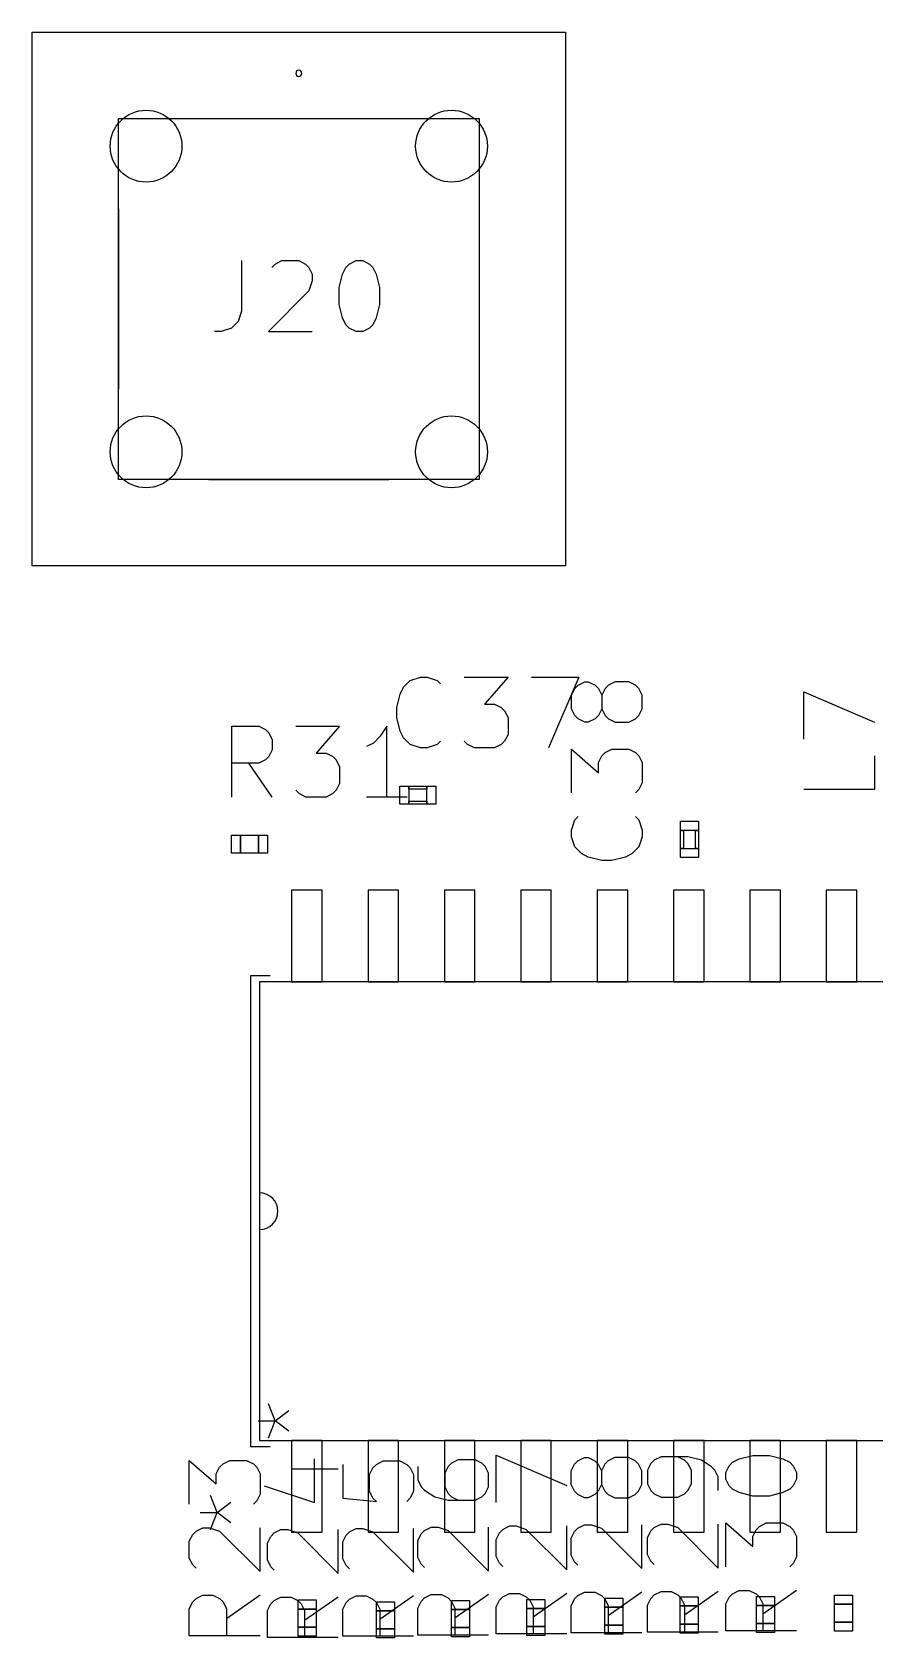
# Model space of a CAD drawing. Header units: millimetres. Extents: x -1 to 260, y -75 to 300.
# Drawn here: x 47.56 to 61.58, y 200.8 to 227.48 of the extents above; entities that cross this region are included whole.
import ezdxf

# ---------------------------------------------------------------- set-up
doc = ezdxf.new("R2010")
doc.units = ezdxf.units.MM
for name, color, linetype, true_color in [('Edge.Cuts', 254, 'CONTINUOUS', 0xd0d2cd), ('F.Fab', 9, 'CONTINUOUS', 0xafafaf), ('F.Silkscreen', 41, 'CONTINUOUS', 0xf2eda1)]:
    doc.layers.add(name, color=color, linetype=linetype, true_color=true_color)

msp = doc.modelspace()

# ---------------------------------------------------------------- linework, layer by layer
at = {"layer": 'Edge.Cuts'}
for centre in [(49.46, 225.59), (54.54, 225.59), (49.46, 220.51), (54.54, 220.51)]:
    msp.add_circle(centre, 0.5969, dxfattribs=at)
at = {"layer": 'F.Fab', "linetype": 'CONTINUOUS'}
for p, q in [((47.565, 227.485), (56.435, 227.485)), ((47.565, 218.615), (47.565, 227.485)), ((56.435, 227.485), (56.435, 218.615)), ((49.003, 226.047), (54.997, 226.047)), ((49.003, 220.053), (49.003, 226.047)), ((54.997, 226.047), (54.997, 220.053)), ((54.997, 220.053), (49.003, 220.053)), ((56.435, 218.615), (47.565, 218.615)), ((53.68, 214.655), (53.68, 214.955)), ((53.68, 214.955), (53.83, 214.955)), ((53.83, 214.955), (53.83, 214.655)), ((53.83, 214.905), (53.83, 214.955)), ((53.83, 214.955), (54.13, 214.955)), ((54.13, 214.905), (53.83, 214.905)), ((54.13, 214.955), (54.13, 214.905)), ((54.13, 214.655), (54.13, 214.955)), ((54.13, 214.955), (54.28, 214.955)), ((54.28, 214.955), (54.28, 214.655)), ((53.83, 214.655), (53.68, 214.655)), ((53.83, 214.655), (53.83, 214.705)), ((53.83, 214.705), (54.13, 214.705)), ((54.13, 214.655), (53.83, 214.655)), ((54.13, 214.705), (54.13, 214.655)), ((54.28, 214.655), (54.13, 214.655)), ((58.345, 214.22), (58.345, 214.37)), ((58.345, 214.37), (58.645, 214.37)), ((58.645, 214.37), (58.645, 214.22)), ((50.88, 213.84), (50.88, 214.14)), ((50.88, 214.14), (51.03, 214.14)), ((51.03, 214.14), (51.03, 213.84)), ((51.33, 213.84), (51.33, 214.14)), ((51.33, 214.14), (51.48, 214.14)), ((51.48, 214.14), (51.48, 213.84)), ((58.345, 213.92), (58.345, 214.22)), ((58.345, 214.22), (58.395, 214.22)), ((58.645, 214.22), (58.345, 214.22)), ((58.395, 214.22), (58.395, 213.92)), ((58.595, 213.92), (58.595, 214.22)), ((58.595, 214.22), (58.645, 214.22)), ((58.645, 214.22), (58.645, 213.92)), ((51.03, 213.84), (50.88, 213.84)), ((51.48, 213.84), (51.33, 213.84)), ((58.395, 213.92), (58.345, 213.92)), ((58.345, 213.77), (58.345, 213.92)), ((58.345, 213.92), (58.645, 213.92)), ((58.645, 213.77), (58.345, 213.77)), ((58.645, 213.92), (58.595, 213.92)), ((58.645, 213.92), (58.645, 213.77)), ((51.881, 213.224), (51.881, 211.7)), ((52.389, 213.224), (51.881, 213.224)), ((52.389, 211.7), (52.389, 213.224)), ((53.151, 213.224), (53.151, 211.7)), ((53.659, 213.224), (53.151, 213.224)), ((53.659, 211.7), (53.659, 213.224)), ((54.421, 213.224), (54.421, 211.7)), ((54.929, 213.224), (54.421, 213.224)), ((54.929, 211.7), (54.929, 213.224)), ((55.691, 213.224), (55.691, 211.7)), ((56.199, 213.224), (55.691, 213.224)), ((56.199, 211.7), (56.199, 213.224)), ((56.961, 213.224), (56.961, 211.7)), ((57.469, 213.224), (56.961, 213.224)), ((57.469, 211.7), (57.469, 213.224)), ((58.231, 213.224), (58.231, 211.7)), ((58.739, 213.224), (58.231, 213.224)), ((58.739, 211.7), (58.739, 213.224)), ((59.501, 213.224), (59.501, 211.7)), ((60.009, 213.224), (59.501, 213.224)), ((60.009, 211.7), (60.009, 213.224)), ((60.771, 213.224), (60.771, 211.7)), ((61.279, 213.224), (60.771, 213.224)), ((61.279, 211.7), (61.279, 213.224)), ((51.3476, 211.7), (51.3476, 208.1948)), ((69.4324, 211.7), (51.3476, 211.7)), ((51.881, 211.7), (52.389, 211.7)), ((53.151, 211.7), (53.659, 211.7)), ((54.421, 211.7), (54.929, 211.7)), ((55.691, 211.7), (56.199, 211.7)), ((56.961, 211.7), (57.469, 211.7)), ((58.231, 211.7), (58.739, 211.7)), ((59.501, 211.7), (60.009, 211.7)), ((60.771, 211.7), (61.279, 211.7)), ((51.3476, 208.1948), (51.3476, 207.5852)), ((51.3476, 207.5852), (51.3476, 204.08)), ((51.608776, 204.407111), (51.495081, 204.69135)), ((51.324538, 204.407111), (51.608776, 204.407111)), ((51.495081, 204.122873), (51.608776, 204.407111)), ((51.608776, 204.407111), (51.836167, 204.577654)), ((51.836167, 204.236569), (51.608776, 204.407111)), ((51.3476, 204.08), (69.4324, 204.08)), ((51.881, 204.08), (51.881, 202.556)), ((52.389, 204.08), (51.881, 204.08)), ((52.389, 202.556), (52.389, 204.08)), ((53.151, 204.08), (53.151, 202.556)), ((53.659, 204.08), (53.151, 204.08)), ((53.659, 202.556), (53.659, 204.08)), ((54.421, 204.08), (54.421, 202.556)), ((54.929, 204.08), (54.421, 204.08)), ((54.929, 202.556), (54.929, 204.08)), ((55.691, 204.08), (55.691, 202.556)), ((56.199, 204.08), (55.691, 204.08)), ((56.199, 202.556), (56.199, 204.08)), ((56.961, 204.08), (56.961, 202.556)), ((57.469, 204.08), (56.961, 204.08)), ((57.469, 202.556), (57.469, 204.08)), ((58.231, 204.08), (58.231, 202.556)), ((58.739, 204.08), (58.231, 204.08)), ((58.739, 202.556), (58.739, 204.08)), ((59.501, 204.08), (59.501, 202.556)), ((60.009, 204.08), (59.501, 204.08)), ((60.009, 202.556), (60.009, 204.08)), ((60.771, 204.08), (60.771, 202.556)), ((61.279, 204.08), (60.771, 204.08)), ((61.279, 202.556), (61.279, 204.08)), ((51.881, 202.556), (52.389, 202.556)), ((53.151, 202.556), (53.659, 202.556)), ((54.421, 202.556), (54.929, 202.556)), ((55.691, 202.556), (56.199, 202.556)), ((56.961, 202.556), (57.469, 202.556)), ((58.231, 202.556), (58.739, 202.556)), ((59.501, 202.556), (60.009, 202.556)), ((60.771, 202.556), (61.279, 202.556)), ((58.34, 201.33), (58.34, 201.48)), ((58.34, 201.48), (58.64, 201.48)), ((58.64, 201.48), (58.64, 201.33)), ((59.61, 201.34), (59.61, 201.49)), ((59.61, 201.49), (59.91, 201.49)), ((59.91, 201.49), (59.91, 201.34)), ((60.91, 201.36), (60.91, 201.51)), ((60.91, 201.51), (61.21, 201.51)), ((61.21, 201.51), (61.21, 201.36)), ((51.99, 201.28), (51.99, 201.43)), ((51.99, 201.43), (52.29, 201.43)), ((52.29, 201.28), (51.99, 201.28)), ((52.29, 201.43), (52.29, 201.28)), ((53.29, 201.25), (53.29, 201.4)), ((53.29, 201.4), (53.59, 201.4)), ((53.59, 201.25), (53.29, 201.25)), ((53.59, 201.4), (53.59, 201.25)), ((54.54, 201.27), (54.54, 201.42)), ((54.54, 201.42), (54.84, 201.42)), ((54.84, 201.27), (54.54, 201.27)), ((54.84, 201.42), (54.84, 201.27)), ((55.79, 201.29), (55.79, 201.44)), ((55.79, 201.44), (56.09, 201.44)), ((56.09, 201.29), (55.79, 201.29)), ((56.09, 201.44), (56.09, 201.29)), ((57.09, 201.31), (57.09, 201.46)), ((57.09, 201.46), (57.39, 201.46)), ((57.39, 201.31), (57.09, 201.31)), ((57.39, 201.46), (57.39, 201.31)), ((58.64, 201.33), (58.34, 201.33)), ((59.91, 201.34), (59.61, 201.34)), ((61.21, 201.36), (60.91, 201.36)), ((51.99, 200.83), (51.99, 200.98)), ((51.99, 200.98), (52.29, 200.98)), ((52.29, 200.98), (52.29, 200.83)), ((53.29, 200.8), (53.29, 200.95)), ((53.29, 200.95), (53.59, 200.95)), ((53.59, 200.95), (53.59, 200.8)), ((54.54, 200.82), (54.54, 200.97)), ((54.54, 200.97), (54.84, 200.97)), ((54.84, 200.97), (54.84, 200.82)), ((55.79, 200.84), (55.79, 200.99)), ((55.79, 200.99), (56.09, 200.99)), ((56.09, 200.99), (56.09, 200.84)), ((57.09, 200.86), (57.09, 201.01)), ((57.09, 201.01), (57.39, 201.01)), ((57.39, 201.01), (57.39, 200.86)), ((58.34, 200.88), (58.34, 201.03)), ((58.34, 201.03), (58.64, 201.03)), ((58.64, 201.03), (58.64, 200.88)), ((59.61, 200.89), (59.61, 201.04)), ((59.61, 201.04), (59.91, 201.04)), ((59.91, 201.04), (59.91, 200.89)), ((60.91, 200.91), (60.91, 201.06)), ((60.91, 201.06), (61.21, 201.06)), ((61.21, 201.06), (61.21, 200.91)), ((52.29, 200.83), (51.99, 200.83)), ((53.59, 200.8), (53.29, 200.8)), ((54.84, 200.82), (54.54, 200.82)), ((56.09, 200.84), (55.79, 200.84)), ((57.39, 200.86), (57.09, 200.86)), ((58.64, 200.88), (58.34, 200.88)), ((59.91, 200.89), (59.61, 200.89)), ((61.21, 200.91), (60.91, 200.91))]:
    msp.add_line(p, q, dxfattribs=at)
at = {"layer": 'F.Fab'}
for centre in [(49.46, 225.59), (54.54, 225.59), (49.46, 220.51), (54.54, 220.51)]:
    msp.add_circle(centre, 0.5969, dxfattribs=at)
msp.add_arc((51.3476, 207.89), 0.3048, -90, 90, dxfattribs=at)
at = {"layer": 'F.Silkscreen', "linetype": 'CONTINUOUS'}
for p, q in [((50.5, 226.047), (53.5, 226.047)), ((49.003, 224.55), (49, 221.55)), ((54.997, 224.55), (54.997, 221.55)), ((51.047572, 223.687103), (51.047572, 222.846726)), ((51.551798, 223.575053), (51.607823, 223.631078)), ((51.607823, 223.631078), (51.719874, 223.687103)), ((51.719874, 223.687103), (51.999999, 223.687103)), ((51.999999, 223.687103), (52.11205, 223.631078)), ((52.11205, 223.631078), (52.168075, 223.575053)), ((52.784351, 223.575053), (52.840377, 223.631078)), ((52.840377, 223.631078), (52.952427, 223.687103)), ((52.952427, 223.687103), (53.064477, 223.687103)), ((53.064477, 223.687103), (53.176527, 223.631078)), ((53.176527, 223.631078), (53.232553, 223.575053)), ((52.168075, 223.575053), (52.2241, 223.463003)), ((52.2241, 223.463003), (52.2241, 223.350953)), ((52.672301, 223.238902), (52.728326, 223.463003)), ((52.728326, 223.463003), (52.784351, 223.575053)), ((53.232553, 223.575053), (53.288578, 223.463003)), ((53.288578, 223.463003), (53.344603, 223.238902)), ((52.168075, 223.182877), (51.495773, 222.510575)), ((52.2241, 223.350953), (52.168075, 223.182877)), ((52.672301, 222.958777), (52.672301, 223.238902)), ((53.344603, 223.238902), (53.344603, 222.958777)), ((51.047572, 222.846726), (50.991547, 222.678651)), ((52.728326, 222.734676), (52.672301, 222.958777)), ((53.344603, 222.958777), (53.288578, 222.734676)), ((50.879497, 222.566601), (50.711421, 222.510575)), ((50.991547, 222.678651), (50.879497, 222.566601)), ((52.784351, 222.622626), (52.728326, 222.734676)), ((52.840377, 222.566601), (52.784351, 222.622626)), ((52.952427, 222.510575), (52.840377, 222.566601)), ((53.176527, 222.566601), (53.064477, 222.510575)), ((53.232553, 222.622626), (53.176527, 222.566601)), ((53.288578, 222.734676), (53.232553, 222.622626)), ((50.711421, 222.510575), (50.599371, 222.510575)), ((51.495773, 222.510575), (52.2241, 222.510575)), ((53.064477, 222.510575), (52.952427, 222.510575)), ((50.5, 220.05), (53.5, 220.053)), ((53.742644, 216.597297), (53.854695, 216.709347)), ((53.854695, 216.709347), (54.02277, 216.765372)), ((54.02277, 216.765372), (54.13482, 216.765372)), ((54.13482, 216.765372), (54.302896, 216.709347)), ((54.302896, 216.709347), (54.358921, 216.653322)), ((54.751097, 216.765372), (55.479424, 216.765372)), ((55.479424, 216.765372), (55.087248, 216.317171)), ((55.8716, 216.765372), (56.655952, 216.765372)), ((56.655952, 216.765372), (56.151726, 215.588844)), ((56.646677, 216.633902), (56.758727, 216.689927)), ((56.758727, 216.689927), (56.814752, 216.689927)), ((56.814752, 216.689927), (56.926803, 216.633902)), ((57.262954, 216.689927), (57.150903, 216.633902)), ((57.487054, 216.689927), (57.262954, 216.689927)), ((57.599104, 216.633902), (57.487054, 216.689927)), ((53.630594, 216.261146), (53.686619, 216.485247)), ((53.686619, 216.485247), (53.742644, 216.597297)), ((56.534627, 216.465826), (56.590652, 216.577877)), ((56.534627, 216.241726), (56.534627, 216.465826)), ((56.590652, 216.577877), (56.646677, 216.633902)), ((56.926803, 216.633902), (56.982828, 216.577877)), ((56.982828, 216.577877), (57.038853, 216.465826)), ((57.094878, 216.577877), (57.038853, 216.465826)), ((57.038853, 216.465826), (57.038853, 216.241726)), ((57.150903, 216.633902), (57.094878, 216.577877)), ((57.65513, 216.577877), (57.599104, 216.633902)), ((57.711155, 216.465826), (57.65513, 216.577877)), ((57.711155, 216.241726), (57.711155, 216.465826)), ((60.399627, 215.736996), (60.399627, 216.521348)), ((60.399627, 216.521348), (61.576155, 216.017122)), ((53.630594, 216.093071), (53.630594, 216.261146)), ((55.087248, 216.317171), (55.255323, 216.317171)), ((55.255323, 216.317171), (55.367374, 216.261146)), ((55.367374, 216.261146), (55.423399, 216.205121)), ((55.423399, 216.205121), (55.479424, 216.093071)), ((56.590652, 216.129675), (56.534627, 216.241726)), ((57.038853, 216.241726), (56.982828, 216.129675)), ((57.038853, 216.241726), (57.094878, 216.129675)), ((57.65513, 216.129675), (57.711155, 216.241726)), ((50.886619, 214.773844), (50.886619, 215.950372)), ((50.886619, 215.950372), (51.33482, 215.950372)), ((51.33482, 215.950372), (51.446871, 215.894347)), ((51.446871, 215.894347), (51.502896, 215.838322)), ((51.951097, 215.950372), (52.679424, 215.950372)), ((52.679424, 215.950372), (52.287248, 215.502171)), ((53.463776, 215.950372), (53.351726, 215.782297)), ((53.463776, 214.773844), (53.463776, 215.950372)), ((53.686619, 215.86897), (53.630594, 216.093071)), ((55.479424, 216.093071), (55.479424, 215.812945)), ((56.646677, 216.07365), (56.590652, 216.129675)), ((56.758727, 216.017625), (56.646677, 216.07365)), ((56.814752, 216.017625), (56.758727, 216.017625)), ((56.926803, 216.07365), (56.814752, 216.017625)), ((56.982828, 216.129675), (56.926803, 216.07365)), ((57.094878, 216.129675), (57.150903, 216.07365)), ((57.150903, 216.07365), (57.262954, 216.017625)), ((57.262954, 216.017625), (57.487054, 216.017625)), ((57.487054, 216.017625), (57.599104, 216.07365)), ((57.599104, 216.07365), (57.65513, 216.129675)), ((51.502896, 215.838322), (51.558921, 215.726272)), ((51.558921, 215.726272), (51.558921, 215.558196)), ((53.239675, 215.670247), (53.127625, 215.614222)), ((53.351726, 215.782297), (53.239675, 215.670247)), ((53.742644, 215.75692), (53.686619, 215.86897)), ((53.854695, 215.64487), (53.742644, 215.75692)), ((54.02277, 215.588844), (53.854695, 215.64487)), ((54.302896, 215.64487), (54.13482, 215.588844)), ((54.358921, 215.700895), (54.302896, 215.64487)), ((54.807122, 215.64487), (54.751097, 215.700895)), ((54.919172, 215.588844), (54.807122, 215.64487)), ((55.367374, 215.64487), (55.255323, 215.588844)), ((55.423399, 215.700895), (55.367374, 215.64487)), ((55.479424, 215.812945), (55.423399, 215.700895)), ((51.446871, 215.390121), (51.33482, 215.334096)), ((51.502896, 215.446146), (51.446871, 215.390121)), ((51.558921, 215.558196), (51.502896, 215.446146)), ((52.287248, 215.502171), (52.455323, 215.502171)), ((52.455323, 215.502171), (52.567374, 215.446146)), ((52.567374, 215.446146), (52.623399, 215.390121)), ((52.623399, 215.390121), (52.679424, 215.278071)), ((54.13482, 215.588844), (54.02277, 215.588844)), ((55.255323, 215.588844), (54.919172, 215.588844)), ((56.534627, 214.841097), (56.534627, 215.569424)), ((56.534627, 215.569424), (56.982828, 215.177248)), ((56.982828, 215.345323), (57.038853, 215.457374)), ((57.038853, 215.457374), (57.094878, 215.513399)), ((57.094878, 215.513399), (57.206928, 215.569424)), ((57.206928, 215.569424), (57.487054, 215.569424)), ((57.487054, 215.569424), (57.599104, 215.513399)), ((57.599104, 215.513399), (57.65513, 215.457374)), ((57.65513, 215.457374), (57.711155, 215.345323)), ((61.576155, 215.456871), (61.576155, 214.896619)), ((51.33482, 215.334096), (50.886619, 215.334096)), ((51.558921, 214.773844), (51.166745, 215.334096)), ((52.679424, 215.278071), (52.679424, 214.997945)), ((56.982828, 215.177248), (56.982828, 215.345323)), ((57.711155, 215.345323), (57.711155, 215.009172)), ((52.007122, 214.82987), (51.951097, 214.885895)), ((52.119172, 214.773844), (52.007122, 214.82987)), ((52.567374, 214.82987), (52.455323, 214.773844)), ((52.623399, 214.885895), (52.567374, 214.82987)), ((52.679424, 214.997945), (52.623399, 214.885895)), ((57.65513, 214.897122), (57.599104, 214.841097)), ((57.711155, 215.009172), (57.65513, 214.897122)), ((61.576155, 214.896619), (60.399627, 214.896619)), ((52.455323, 214.773844), (52.119172, 214.773844)), ((53.799927, 214.773844), (53.127625, 214.773844)), ((56.534627, 214.22482), (56.590652, 214.392896)), ((56.590652, 214.392896), (56.646677, 214.448921)), ((57.599104, 214.448921), (57.65513, 214.392896)), ((57.65513, 214.392896), (57.711155, 214.22482)), ((51.03, 213.84), (51.03, 214.14)), ((51.03, 214.14), (51.33, 214.14)), ((51.33, 214.14), (51.33, 213.84)), ((56.534627, 214.11277), (56.534627, 214.22482)), ((56.590652, 213.944695), (56.534627, 214.11277)), ((57.711155, 214.11277), (57.65513, 213.944695)), ((57.711155, 214.22482), (57.711155, 214.11277)), ((51.33, 213.84), (51.03, 213.84)), ((56.702702, 213.832644), (56.590652, 213.944695)), ((56.814752, 213.776619), (56.702702, 213.832644)), ((57.038853, 213.720594), (56.814752, 213.776619)), ((57.431029, 213.776619), (57.206928, 213.720594)), ((57.543079, 213.832644), (57.431029, 213.776619)), ((57.65513, 213.944695), (57.543079, 213.832644)), ((57.206928, 213.720594), (57.038853, 213.720594)), ((51.1952, 211.8016), (51.1952, 203.9784)), ((51.5254, 211.8016), (51.1952, 211.8016)), ((51.1952, 203.9784), (51.5254, 203.9784)), ((50.179627, 203.0216), (50.179627, 203.749927)), ((50.179627, 203.749927), (50.627828, 203.357751)), ((50.627828, 203.525826), (50.683853, 203.637877)), ((50.683853, 203.637877), (50.739878, 203.693902)), ((50.739878, 203.693902), (50.851928, 203.749927)), ((50.851928, 203.749927), (51.132054, 203.749927)), ((51.132054, 203.749927), (51.244104, 203.693902)), ((51.244104, 203.693902), (51.30013, 203.637877)), ((51.30013, 203.637877), (51.356155, 203.525826)), ((51.871803, 203.607877), (52.656155, 203.607877)), ((52.263979, 203.047625), (52.263979, 203.775952)), ((52.729627, 203.683902), (52.729627, 203.12365)), ((53.177828, 203.515826), (53.233853, 203.627877)), ((53.233853, 203.627877), (53.289878, 203.683902)), ((53.289878, 203.683902), (53.401928, 203.739927)), ((53.401928, 203.739927), (53.682054, 203.739927)), ((53.682054, 203.739927), (53.794104, 203.683902)), ((53.794104, 203.683902), (53.85013, 203.627877)), ((53.85013, 203.627877), (53.906155, 203.515826)), ((53.979627, 203.647877), (53.979627, 203.423776)), ((54.483853, 203.647877), (54.427828, 203.535826)), ((54.539878, 203.703902), (54.483853, 203.647877)), ((54.651928, 203.759927), (54.539878, 203.703902)), ((54.932054, 203.759927), (54.651928, 203.759927)), ((55.044104, 203.703902), (54.932054, 203.759927)), ((55.10013, 203.647877), (55.044104, 203.703902)), ((55.156155, 203.535826), (55.10013, 203.647877)), ((55.279627, 203.0516), (55.279627, 203.835952)), ((55.279627, 203.835952), (56.456155, 203.331726)), ((56.529627, 203.575826), (56.585652, 203.687877)), ((56.585652, 203.687877), (56.641677, 203.743902)), ((56.641677, 203.743902), (56.753727, 203.799927)), ((56.753727, 203.799927), (56.809752, 203.799927)), ((56.809752, 203.799927), (56.921803, 203.743902)), ((56.921803, 203.743902), (56.977828, 203.687877)), ((56.977828, 203.687877), (57.033853, 203.575826)), ((57.089878, 203.687877), (57.033853, 203.575826)), ((57.145903, 203.743902), (57.089878, 203.687877)), ((57.257954, 203.799927), (57.145903, 203.743902)), ((57.482054, 203.799927), (57.257954, 203.799927)), ((57.594104, 203.743902), (57.482054, 203.799927)), ((57.65013, 203.687877), (57.594104, 203.743902)), ((57.706155, 203.575826), (57.65013, 203.687877)), ((57.855652, 203.697877), (57.799627, 203.585826)), ((57.911677, 203.753902), (57.855652, 203.697877)), ((58.023727, 203.809927), (57.911677, 203.753902)), ((58.471928, 203.809927), (58.023727, 203.809927)), ((58.415903, 203.753902), (58.303853, 203.809927)), ((58.471928, 203.697877), (58.415903, 203.753902)), ((58.696029, 203.753902), (58.471928, 203.809927)), ((58.527954, 203.585826), (58.471928, 203.697877)), ((58.864104, 203.641851), (58.696029, 203.753902)), ((58.92013, 203.585826), (58.864104, 203.641851)), ((59.099627, 203.549801), (59.155652, 203.661851)), ((59.155652, 203.661851), (59.211677, 203.717877)), ((59.211677, 203.717877), (59.323727, 203.773902)), ((59.323727, 203.773902), (59.547828, 203.829927)), ((59.547828, 203.829927), (59.827954, 203.829927)), ((59.827954, 203.829927), (60.052054, 203.773902)), ((60.052054, 203.773902), (60.164104, 203.717877)), ((60.164104, 203.717877), (60.22013, 203.661851)), ((60.22013, 203.661851), (60.276155, 203.549801)), ((50.627828, 203.357751), (50.627828, 203.525826)), ((51.356155, 203.525826), (51.356155, 203.189675)), ((53.177828, 203.235701), (53.177828, 203.515826)), ((53.906155, 203.515826), (53.906155, 203.235701)), ((53.979627, 203.423776), (54.035652, 203.311726)), ((54.427828, 203.535826), (54.427828, 203.311726)), ((55.156155, 203.311726), (55.156155, 203.535826)), ((56.529627, 203.351726), (56.529627, 203.575826)), ((56.585652, 203.239675), (56.529627, 203.351726)), ((57.033853, 203.351726), (56.977828, 203.239675)), ((57.033853, 203.575826), (57.033853, 203.351726)), ((57.033853, 203.351726), (57.089878, 203.239675)), ((57.65013, 203.239675), (57.706155, 203.351726)), ((57.706155, 203.351726), (57.706155, 203.575826)), ((57.799627, 203.585826), (57.799627, 203.361726)), ((57.799627, 203.361726), (57.855652, 203.249675)), ((58.471928, 203.249675), (58.527954, 203.361726)), ((58.527954, 203.361726), (58.527954, 203.585826)), ((58.976155, 203.473776), (58.92013, 203.585826)), ((58.976155, 203.249675), (58.976155, 203.473776)), ((59.099627, 203.437751), (59.099627, 203.549801)), ((59.155652, 203.325701), (59.099627, 203.437751)), ((60.276155, 203.437751), (60.22013, 203.325701)), ((60.276155, 203.549801), (60.276155, 203.437751)), ((50.643576, 202.883111), (50.529881, 203.16735)), ((51.30013, 203.077625), (51.244104, 203.0216)), ((51.356155, 203.189675), (51.30013, 203.077625)), ((51.423602, 203.327751), (52.263979, 203.047625)), ((52.729627, 203.12365), (53.289878, 203.067625)), ((53.233853, 203.12365), (53.177828, 203.235701)), ((53.289878, 203.067625), (53.233853, 203.12365)), ((53.85013, 203.12365), (53.794104, 203.067625)), ((53.906155, 203.235701), (53.85013, 203.12365)), ((54.035652, 203.311726), (54.091677, 203.255701)), ((54.091677, 203.255701), (54.259752, 203.14365)), ((54.259752, 203.14365), (54.483853, 203.087625)), ((54.427828, 203.311726), (54.483853, 203.199675)), ((54.483853, 203.199675), (54.539878, 203.14365)), ((54.483853, 203.087625), (54.932054, 203.087625)), ((54.539878, 203.14365), (54.651928, 203.087625)), ((54.932054, 203.087625), (55.044104, 203.14365)), ((55.044104, 203.14365), (55.10013, 203.199675)), ((55.10013, 203.199675), (55.156155, 203.311726)), ((56.641677, 203.18365), (56.585652, 203.239675)), ((56.753727, 203.127625), (56.641677, 203.18365)), ((56.809752, 203.127625), (56.753727, 203.127625)), ((56.921803, 203.18365), (56.809752, 203.127625)), ((56.977828, 203.239675), (56.921803, 203.18365)), ((57.089878, 203.239675), (57.145903, 203.18365)), ((57.145903, 203.18365), (57.257954, 203.127625)), ((57.257954, 203.127625), (57.482054, 203.127625)), ((57.482054, 203.127625), (57.594104, 203.18365)), ((57.594104, 203.18365), (57.65013, 203.239675)), ((57.855652, 203.249675), (57.911677, 203.19365)), ((57.911677, 203.19365), (58.023727, 203.137625)), ((58.023727, 203.137625), (58.303853, 203.137625)), ((58.303853, 203.137625), (58.415903, 203.19365)), ((58.415903, 203.19365), (58.471928, 203.249675)), ((59.211677, 203.269675), (59.155652, 203.325701)), ((59.323727, 203.21365), (59.211677, 203.269675)), ((59.547828, 203.157625), (59.323727, 203.21365)), ((59.827954, 203.157625), (59.547828, 203.157625)), ((60.052054, 203.21365), (59.827954, 203.157625)), ((60.164104, 203.269675), (60.052054, 203.21365)), ((60.22013, 203.325701), (60.164104, 203.269675)), ((50.359338, 202.883111), (50.643576, 202.883111)), ((50.529881, 202.598873), (50.643576, 202.883111)), ((50.643576, 202.883111), (50.870967, 203.053654)), ((50.870967, 202.712569), (50.643576, 202.883111)), ((50.235652, 202.517374), (50.291677, 202.573399)), ((50.291677, 202.573399), (50.403727, 202.629424)), ((50.403727, 202.629424), (50.515778, 202.629424)), ((50.515778, 202.629424), (50.683853, 202.573399)), ((50.683853, 202.573399), (51.356155, 201.901097)), ((51.356155, 201.901097), (51.356155, 202.629424)), ((51.535652, 202.487374), (51.591677, 202.543399)), ((51.591677, 202.543399), (51.703727, 202.599424)), ((51.703727, 202.599424), (51.815778, 202.599424)), ((51.815778, 202.599424), (51.983853, 202.543399)), ((51.983853, 202.543399), (52.656155, 201.871097)), ((52.656155, 201.871097), (52.656155, 202.599424)), ((52.785652, 202.507374), (52.841677, 202.563399)), ((52.841677, 202.563399), (52.953727, 202.619424)), ((52.953727, 202.619424), (53.065778, 202.619424)), ((53.065778, 202.619424), (53.233853, 202.563399)), ((53.233853, 202.563399), (53.906155, 201.891097)), ((53.906155, 201.891097), (53.906155, 202.619424)), ((54.035652, 202.527374), (54.091677, 202.583399)), ((54.091677, 202.583399), (54.203727, 202.639424)), ((54.203727, 202.639424), (54.315778, 202.639424)), ((54.315778, 202.639424), (54.483853, 202.583399)), ((54.483853, 202.583399), (55.156155, 201.911097)), ((55.156155, 201.911097), (55.156155, 202.639424)), ((55.279627, 202.435323), (55.335652, 202.547374)), ((55.335652, 202.547374), (55.391677, 202.603399)), ((55.391677, 202.603399), (55.503727, 202.659424)), ((55.503727, 202.659424), (55.615778, 202.659424)), ((55.615778, 202.659424), (55.783853, 202.603399)), ((55.783853, 202.603399), (56.456155, 201.931097)), ((56.456155, 201.931097), (56.456155, 202.659424)), ((56.529627, 202.455323), (56.585652, 202.567374)), ((56.585652, 202.567374), (56.641677, 202.623399)), ((56.641677, 202.623399), (56.753727, 202.679424)), ((56.753727, 202.679424), (56.865778, 202.679424)), ((56.865778, 202.679424), (57.033853, 202.623399)), ((57.033853, 202.623399), (57.706155, 201.951097)), ((57.706155, 201.951097), (57.706155, 202.679424)), ((57.799627, 202.465323), (57.855652, 202.577374)), ((57.855652, 202.577374), (57.911677, 202.633399)), ((57.911677, 202.633399), (58.023727, 202.689424)), ((58.023727, 202.689424), (58.135778, 202.689424)), ((58.135778, 202.689424), (58.303853, 202.633399)), ((58.303853, 202.633399), (58.976155, 201.961097)), ((58.976155, 201.961097), (58.976155, 202.689424)), ((59.099627, 201.981097), (59.099627, 202.709424)), ((59.099627, 202.709424), (59.547828, 202.317248)), ((59.547828, 202.485323), (59.603853, 202.597374)), ((59.603853, 202.597374), (59.659878, 202.653399)), ((59.659878, 202.653399), (59.771928, 202.709424)), ((59.771928, 202.709424), (60.052054, 202.709424)), ((60.052054, 202.709424), (60.164104, 202.653399)), ((60.164104, 202.653399), (60.22013, 202.597374)), ((60.22013, 202.597374), (60.276155, 202.485323)), ((50.179627, 202.405323), (50.235652, 202.517374)), ((50.179627, 202.125198), (50.179627, 202.405323)), ((51.479627, 202.375323), (51.535652, 202.487374)), ((51.479627, 202.095198), (51.479627, 202.375323)), ((52.729627, 202.395323), (52.785652, 202.507374)), ((52.729627, 202.115198), (52.729627, 202.395323)), ((53.979627, 202.415323), (54.035652, 202.527374)), ((53.979627, 202.135198), (53.979627, 202.415323)), ((55.279627, 202.155198), (55.279627, 202.435323)), ((56.529627, 202.175198), (56.529627, 202.455323)), ((57.799627, 202.185198), (57.799627, 202.465323)), ((59.547828, 202.317248), (59.547828, 202.485323)), ((60.276155, 202.485323), (60.276155, 202.149172)), ((50.235652, 202.013147), (50.179627, 202.125198)), ((50.291677, 201.957122), (50.235652, 202.013147)), ((51.535652, 201.983147), (51.479627, 202.095198)), ((52.785652, 202.003147), (52.729627, 202.115198)), ((54.035652, 202.023147), (53.979627, 202.135198)), ((54.091677, 201.967122), (54.035652, 202.023147)), ((55.335652, 202.043147), (55.279627, 202.155198)), ((55.391677, 201.987122), (55.335652, 202.043147)), ((56.585652, 202.063147), (56.529627, 202.175198)), ((56.641677, 202.007122), (56.585652, 202.063147)), ((57.855652, 202.073147), (57.799627, 202.185198)), ((57.911677, 202.017122), (57.855652, 202.073147)), ((60.22013, 202.037122), (60.164104, 201.981097)), ((60.276155, 202.149172), (60.22013, 202.037122)), ((51.591677, 201.927122), (51.535652, 201.983147)), ((52.841677, 201.947122), (52.785652, 202.003147)), ((50.291677, 201.452896), (50.403727, 201.508921)), ((50.403727, 201.508921), (50.571803, 201.508921)), ((50.571803, 201.508921), (50.683853, 201.452896)), ((51.356155, 201.508921), (50.795903, 201.116745)), ((51.591677, 201.422896), (51.703727, 201.478921)), ((51.703727, 201.478921), (51.871803, 201.478921)), ((51.871803, 201.478921), (51.983853, 201.422896)), ((52.656155, 201.478921), (52.095903, 201.086745)), ((52.841677, 201.442896), (52.953727, 201.498921)), ((52.953727, 201.498921), (53.121803, 201.498921)), ((53.121803, 201.498921), (53.233853, 201.442896)), ((53.906155, 201.498921), (53.345903, 201.106745)), ((54.091677, 201.462896), (54.203727, 201.518921)), ((54.203727, 201.518921), (54.371803, 201.518921)), ((54.371803, 201.518921), (54.483853, 201.462896)), ((55.156155, 201.518921), (54.595903, 201.126745)), ((55.335652, 201.426871), (55.391677, 201.482896)), ((55.391677, 201.482896), (55.503727, 201.538921)), ((55.503727, 201.538921), (55.671803, 201.538921)), ((55.671803, 201.538921), (55.783853, 201.482896)), ((55.783853, 201.482896), (55.839878, 201.426871)), ((56.456155, 201.538921), (55.895903, 201.146745)), ((56.585652, 201.446871), (56.641677, 201.502896)), ((56.641677, 201.502896), (56.753727, 201.558921)), ((56.753727, 201.558921), (56.921803, 201.558921)), ((56.921803, 201.558921), (57.033853, 201.502896)), ((57.033853, 201.502896), (57.089878, 201.446871)), ((57.706155, 201.558921), (57.145903, 201.166745)), ((57.855652, 201.456871), (57.911677, 201.512896)), ((57.911677, 201.512896), (58.023727, 201.568921)), ((58.023727, 201.568921), (58.191803, 201.568921)), ((58.191803, 201.568921), (58.303853, 201.512896)), ((58.303853, 201.512896), (58.359878, 201.456871)), ((58.976155, 201.568921), (58.415903, 201.176745)), ((59.099627, 201.36482), (59.155652, 201.476871)), ((59.155652, 201.476871), (59.211677, 201.532896)), ((59.211677, 201.532896), (59.323727, 201.588921)), ((59.323727, 201.588921), (59.491803, 201.588921)), ((59.491803, 201.588921), (59.603853, 201.532896)), ((59.603853, 201.532896), (59.659878, 201.476871)), ((59.659878, 201.476871), (59.715903, 201.36482)), ((60.276155, 201.588921), (59.715903, 201.196745)), ((50.179627, 201.28482), (50.235652, 201.396871)), ((50.179627, 200.836619), (50.179627, 201.28482)), ((50.235652, 201.396871), (50.291677, 201.452896)), ((50.683853, 201.452896), (50.739878, 201.396871)), ((50.739878, 201.396871), (50.795903, 201.28482)), ((50.795903, 201.28482), (50.795903, 200.836619)), ((51.479627, 201.25482), (51.535652, 201.366871)), ((51.479627, 200.806619), (51.479627, 201.25482)), ((51.535652, 201.366871), (51.591677, 201.422896)), ((51.983853, 201.422896), (52.039878, 201.366871)), ((51.99, 200.98), (51.99, 201.28)), ((51.99, 201.28), (52.29, 201.28)), ((52.039878, 201.366871), (52.095903, 201.25482)), ((52.095903, 201.25482), (52.095903, 200.806619)), ((52.29, 201.28), (52.29, 200.98)), ((52.729627, 201.27482), (52.785652, 201.386871)), ((52.729627, 200.826619), (52.729627, 201.27482)), ((52.785652, 201.386871), (52.841677, 201.442896)), ((53.233853, 201.442896), (53.289878, 201.386871)), ((53.289878, 201.386871), (53.345903, 201.27482)), ((53.29, 200.95), (53.29, 201.25)), ((53.29, 201.25), (53.59, 201.25)), ((53.345903, 201.27482), (53.345903, 200.826619)), ((53.59, 201.25), (53.59, 200.95)), ((53.979627, 201.29482), (54.035652, 201.406871)), ((53.979627, 200.846619), (53.979627, 201.29482)), ((54.035652, 201.406871), (54.091677, 201.462896)), ((54.483853, 201.462896), (54.539878, 201.406871)), ((54.539878, 201.406871), (54.595903, 201.29482)), ((54.54, 200.97), (54.54, 201.27)), ((54.54, 201.27), (54.84, 201.27)), ((54.595903, 201.29482), (54.595903, 200.846619)), ((54.84, 201.27), (54.84, 200.97)), ((55.279627, 201.31482), (55.335652, 201.426871)), ((55.279627, 200.866619), (55.279627, 201.31482)), ((55.79, 200.99), (55.79, 201.29)), ((55.79, 201.29), (56.09, 201.29)), ((55.839878, 201.426871), (55.895903, 201.31482)), ((55.895903, 201.31482), (55.895903, 200.866619)), ((56.09, 201.29), (56.09, 200.99)), ((56.529627, 201.33482), (56.585652, 201.446871)), ((56.529627, 200.886619), (56.529627, 201.33482)), ((57.089878, 201.446871), (57.145903, 201.33482)), ((57.09, 201.01), (57.09, 201.31)), ((57.09, 201.31), (57.39, 201.31)), ((57.145903, 201.33482), (57.145903, 200.886619)), ((57.39, 201.31), (57.39, 201.01)), ((57.799627, 201.34482), (57.855652, 201.456871)), ((57.799627, 200.896619), (57.799627, 201.34482)), ((58.34, 201.03), (58.34, 201.33)), ((58.34, 201.33), (58.64, 201.33)), ((58.359878, 201.456871), (58.415903, 201.34482)), ((58.415903, 201.34482), (58.415903, 200.896619)), ((58.64, 201.33), (58.64, 201.03)), ((59.099627, 200.916619), (59.099627, 201.36482)), ((59.61, 201.04), (59.61, 201.34)), ((59.61, 201.34), (59.91, 201.34)), ((59.715903, 201.36482), (59.715903, 200.916619)), ((59.91, 201.34), (59.91, 201.04)), ((60.91, 201.06), (60.91, 201.36)), ((60.91, 201.36), (61.21, 201.36)), ((61.21, 201.36), (61.21, 201.06)), ((52.29, 200.98), (51.99, 200.98)), ((53.59, 200.95), (53.29, 200.95)), ((54.84, 200.97), (54.54, 200.97)), ((56.09, 200.99), (55.79, 200.99)), ((57.39, 201.01), (57.09, 201.01)), ((58.64, 201.03), (58.34, 201.03)), ((59.91, 201.04), (59.61, 201.04)), ((61.21, 201.06), (60.91, 201.06)), ((51.356155, 200.836619), (50.179627, 200.836619)), ((52.656155, 200.806619), (51.479627, 200.806619)), ((53.906155, 200.826619), (52.729627, 200.826619)), ((55.156155, 200.846619), (53.979627, 200.846619)), ((56.456155, 200.866619), (55.279627, 200.866619)), ((57.706155, 200.886619), (56.529627, 200.886619)), ((58.976155, 200.896619), (57.799627, 200.896619)), ((60.276155, 200.916619), (59.099627, 200.916619))]:
    msp.add_line(p, q, dxfattribs=at)
at = {"layer": 'F.Silkscreen'}
for centre in [(49.46, 225.59), (54.54, 225.59), (49.46, 220.51), (54.54, 220.51)]:
    msp.add_circle(centre, 0.5969, dxfattribs=at)
for start, end in [(-270, -90), (-90, 90)]:
    msp.add_arc((52, 226.8), 0.05, start, end, dxfattribs=at)

doc.saveas('drawing.dxf')
